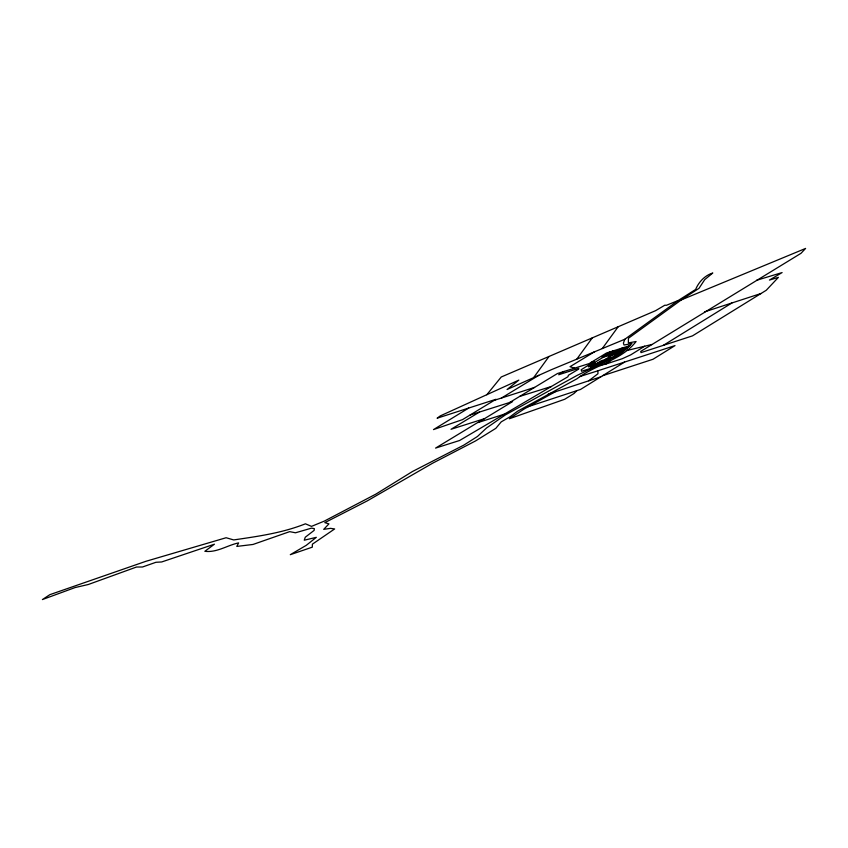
<?xml version="1.0" encoding="UTF-8"?>
<svg xmlns="http://www.w3.org/2000/svg" width="848" height="848" viewBox="0 0 848 848"><rect width="100%" height="100%" fill="white"/><g stroke="black" fill="none" stroke-linecap="round" stroke-linejoin="round"><path stroke-width="1.27" d="M624.849 339.232L623.386 343.111L624.033 345.019L631.93 343.546L619.591 354.687L577.032 375.452L505.535 414.799L486.529 427.986L477.477 436.466L463.845 445.105L412.414 471.541L375.855 494.13L324.307 521.117L311.502 526.375L305.428 523.81C282.31 533.01 258.004 536.36 233.709 539.932L226.119 537.738L145.93 561.302L49.873 594.66L42.4 599.568L75.154 587.537L88.298 584.505L136.507 567.026L142.496 566.994L155.947 562.288L161.692 561.959L214.438 544.193L204.856 551.295C216.823 552.843 227.328 545.243 238.638 542.89L236.783 546.419L253.011 544.458L289.687 531.643L295.496 532.788L311.629 528.103L314.364 528.675L314.12 530.403L305.269 537.229L304.252 540.208L316.315 537.335L306.266 545.328L290.292 554.687L312.297 547.161L312.393 544.172L334.642 528.951L330.519 528.357L323.713 529.353L328.939 523.873L324.816 522.644L367.311 500.861L432.724 463.146L475.527 440.949L495.826 428.346L501.21 421.869L510.242 416.665L517.418 411.312L576.958 378.78C595.444 364.587 621.224 360.517 636.085 341.532L628.357 342.899L628.442 338.267L682.492 299.047L699.006 288.331L704.741 279.617L712.797 273.003C705.07 275.25 698.667 282.013 695.625 289.465L678.167 300.531L624.849 339.232L551.327 369.717L507.072 389.508L518.828 380.116L440.239 415.912L437.102 418.212L495.995 399.281L462.52 419.622L433.498 429.597L468.668 408.068M533.636 377.625L548.995 356.478M576.905 358.98L592.286 337.875M602.303 348.507L618.192 326.745M486.784 394.765L501.232 377L655.631 310.654L664.811 305.227L666.433 305.291L678.167 300.531M576.82 390.674L574.096 393.44L564.726 399.26L509.33 418.764L524.128 409.012L554.995 391.914M624.488 348.507L616.167 355.853L602.78 362.403L588.586 366.887L588.417 366.251L610.284 352.991L626.29 347.765M619.591 354.687L629.884 345.613L606.532 352.991L589.137 363.601L557.454 373.533L509.659 402.503M588.735 380.816L597.957 373.724L597.882 370.788L675.008 345.602L653.034 359.255L602.599 375.728M599.928 365.668L605.875 364.046L610.486 360.548M644.681 346.217L630.774 354.835L622.305 358.704L605.875 364.046M681.326 299.895L805.6 248.432L801 253.319L640.717 351.422L641.003 352.62L692.477 335.872L766.242 290.281L778.39 277.37L769.443 280.073L782.1 272.579L756.554 280.296M624.573 362.075L580.498 389.465L528.05 406.711M663.295 345.369L731.941 302.959M564.047 371.466L558.684 374.752L578.771 368.318L578.622 369.134L568.414 375.251L567.906 376.766L459.584 440.504L435.575 448.094L477.371 422.749L504.284 414.206M501.454 398.03L538.745 375.346M478.251 422.463L512.605 401.57L470.121 415.011M594.83 351.581L570.004 366.707L574.605 368.159M479.502 412.043L451.019 429.289L484.505 418.658M610.274 351.803L601.826 356.934L604.825 355.98L613.284 350.849M589.508 366.601L595.55 362.933L592.105 364.025M613.74 351.899L606.829 356.086L603.373 357.178M622.305 348.009L608.207 356.552L619.347 353.033L612.309 357.305L601.168 360.824L590.6 367.237L598.116 364.863L608.684 358.46M604.794 359.679L611.832 355.407M615.722 354.178L629.82 345.634M548.306 394.108L600.797 376.841M704.497 311.884L761.08 293.482M594.236 367.216L581.611 371.254L581.198 369.77L594.236 361.481L590.876 362.531M494.289 400.33L534.569 387.409M579.841 376.554L597.882 370.788M615.256 352.28L622.771 349.906M611.737 354.422L620.937 351.634M607.581 359.128L612.881 357.453M597.639 362.965L605.154 360.591M594.119 365.106L601.635 362.732M519.718 396.408L551.401 386.476M627.054 350.478L651.932 344.468"/></g></svg>
